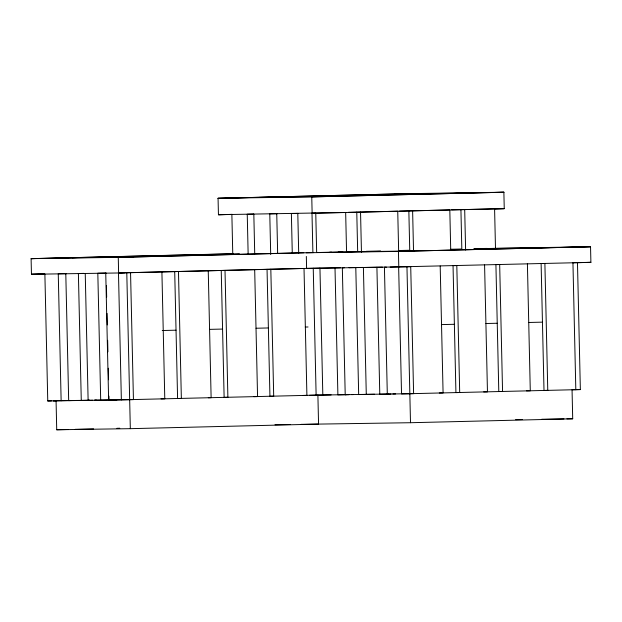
<?xml version="1.0" encoding="UTF-8"?>
<svg xmlns="http://www.w3.org/2000/svg" width="622" height="622" viewBox="0 0 622 622"><rect width="100%" height="100%" fill="white"/><g stroke="black" fill="none" stroke-linecap="round" stroke-linejoin="round"><path stroke-width="0.93" d="M410.178 193.629L218.065 198.294L410.178 193.629L503.874 192.229L504.248 208.642L312.135 213.307L311.762 196.894L503.874 192.229L311.762 196.894L218.065 198.294L218.439 214.707L345.661 212.46L346.555 251.949M312.135 213.307L315.766 213.19L316.66 252.555L342.784 251.887M303.8 252.719L118.266 257.345L31.1 258.651L31.458 274.279L118.615 272.972L319.863 268.082M390.118 267.087L590.9 262.36L590.542 246.732L398.438 251.397L306.249 252.773M125.877 272.739L118.615 272.972L118.266 257.345L313.706 252.594M306.327 256.451L306.599 268.401L410.722 266.706L413.607 393.656L317.803 395.094M232.022 214.38L218.439 214.707L232.612 214.403M253.698 214.061L247.245 214.217L248.139 253.9M277.163 213.696L269.777 213.875L270.702 254.53M297.837 213.4L291.376 213.556L292.278 253.232M348.406 212.359L397.738 211.2L398.655 251.646M399.549 211.122L449.815 209.933L450.732 250.378M451.626 209.855L504.248 208.642L494.591 208.782M233.312 253.737L31.1 258.651L239.361 253.714M346.508 251.801L357.666 251.529L356.771 212.156M366.249 251.319L380.555 250.969M398.585 250.534L409.743 250.262L408.848 210.897M450.662 249.267L461.819 249.002L460.925 209.63M43.066 273.991L31.458 274.279L44.683 273.991M66.562 273.61L58.258 273.812L61.135 400.762L76.98 400.451M83.923 273.377L78.388 273.509L81.272 400.459L89.576 400.257L53.243 400.809L56.097 400.731M106.121 273.019L97.817 273.221L100.702 400.171L116.936 399.853M124.936 272.755L118.483 272.91L121.36 399.86L317.896 395.087L318.557 424.103L130.325 428.667L56.726 429.771L56.066 400.762M130.325 428.667L126.787 272.708L177.534 271.503M253.792 396.649L257.562 396.587L254.686 269.637L178.475 271.487L181.352 398.438L177.589 398.5L174.704 271.542M255.658 269.583L304.018 268.44L306.903 395.39L303.132 395.452M322.826 395.094L319.949 268.144L340.545 267.779M349.066 267.701L363.178 267.421M366.28 394.441L363.403 267.491L382.444 267.149M162.233 330.523L176.034 330.189M209.536 329.372L222.567 329.061M256.039 328.245L268.385 327.95M305.27 327.048L308.046 326.985M441.457 324.598L454.379 324.287M485.914 323.518L497.242 323.246M528.848 322.476L542.446 322.149M44.877 274.014L47.762 400.965L51.455 400.879M85.237 273.408L88.122 400.358L92.732 400.249M94.583 400.203L96.426 400.156M309.499 395.289L331.129 394.892M346.197 394.667L337.894 394.869L335.009 267.919M348.903 394.667L345.21 394.76L342.333 267.802L344.254 267.779M351.671 394.597L353.514 394.558M374.584 394.239L358.676 394.558L355.792 267.6M388.097 394.037L379.785 394.239L376.909 267.289M390.997 394.037L387.304 394.123L384.427 267.172L386.324 267.149M392.84 393.99L395.608 393.928M577.473 262.616L580.357 389.574L401.532 393.913L398.648 266.962M56.726 429.771L68.366 429.491M75.161 429.328L93.595 428.877M116.882 428.309L119.789 428.239M301.102 424.359L410.497 422.719L572.707 418.785L572.053 389.776L580.357 389.574M572.948 262.741L590.9 262.36L577.317 262.562M394.752 194.126L462.83 193.108M259.117 197.415L327.188 196.396M484.351 248.458L487.181 248.419M549.498 247.61L473.894 248.738L590.542 246.732L398.438 251.397L398.788 267.025M338.251 252.034L413.855 250.899M329.722 252.221L331.604 252.198M72.144 257.772L133.691 256.847M526.515 390.88L530.286 390.818L527.402 263.868M483.691 391.914L487.461 391.86L484.577 264.91M439.311 392.995L443.082 392.941L440.197 265.991M208.3 397.761L211.122 397.715L208.246 270.764M161.02 398.896L164.783 398.842L161.907 271.892M94.715 400.187L133.435 399.604L130.55 272.654M47.762 400.965L61.135 400.762M81.272 400.459L68.677 400.654L65.792 273.703M88.122 400.358L100.702 400.171M121.36 399.86L108.632 400.055L105.748 273.097M515.591 419.64L522.371 419.539M541.731 419.251L563.998 418.917M566.899 418.87L572.707 418.785M274.971 424.756L290.474 424.523M572.94 262.764L575.817 389.714M494.591 208.844L495.485 248.217M464.696 209.575L465.614 250.021M412.619 210.835L413.537 251.28M406.959 266.76L410.497 422.719M360.542 212.102L361.46 252.548M311.995 213.245L312.889 252.618M313.247 268.245L316.124 395.195M297.798 213.455L298.7 253.138M276.751 213.774L277.653 253.457M270.819 269.248L273.703 396.198L269.932 396.253L267.048 269.303M253.823 214.116L254.725 253.799M231.866 214.45L232.768 254.126M225.008 270.36L227.885 397.31L224.122 397.365L221.238 270.414M106.409 285.514L106.665 297.052M107.038 313.395L107.303 324.933M107.653 340.32L107.909 351.865M108.282 368.224L108.547 379.762M108.92 396.121L109.005 399.969M544.888 263.448L541.117 263.503L544.001 390.453L547.764 390.398L544.888 263.448M499.676 264.544L495.913 264.599L498.79 391.549L502.56 391.495L499.676 264.544M456.812 265.586L453.041 265.641L455.926 392.591L459.697 392.536L456.812 265.586"/></g></svg>
